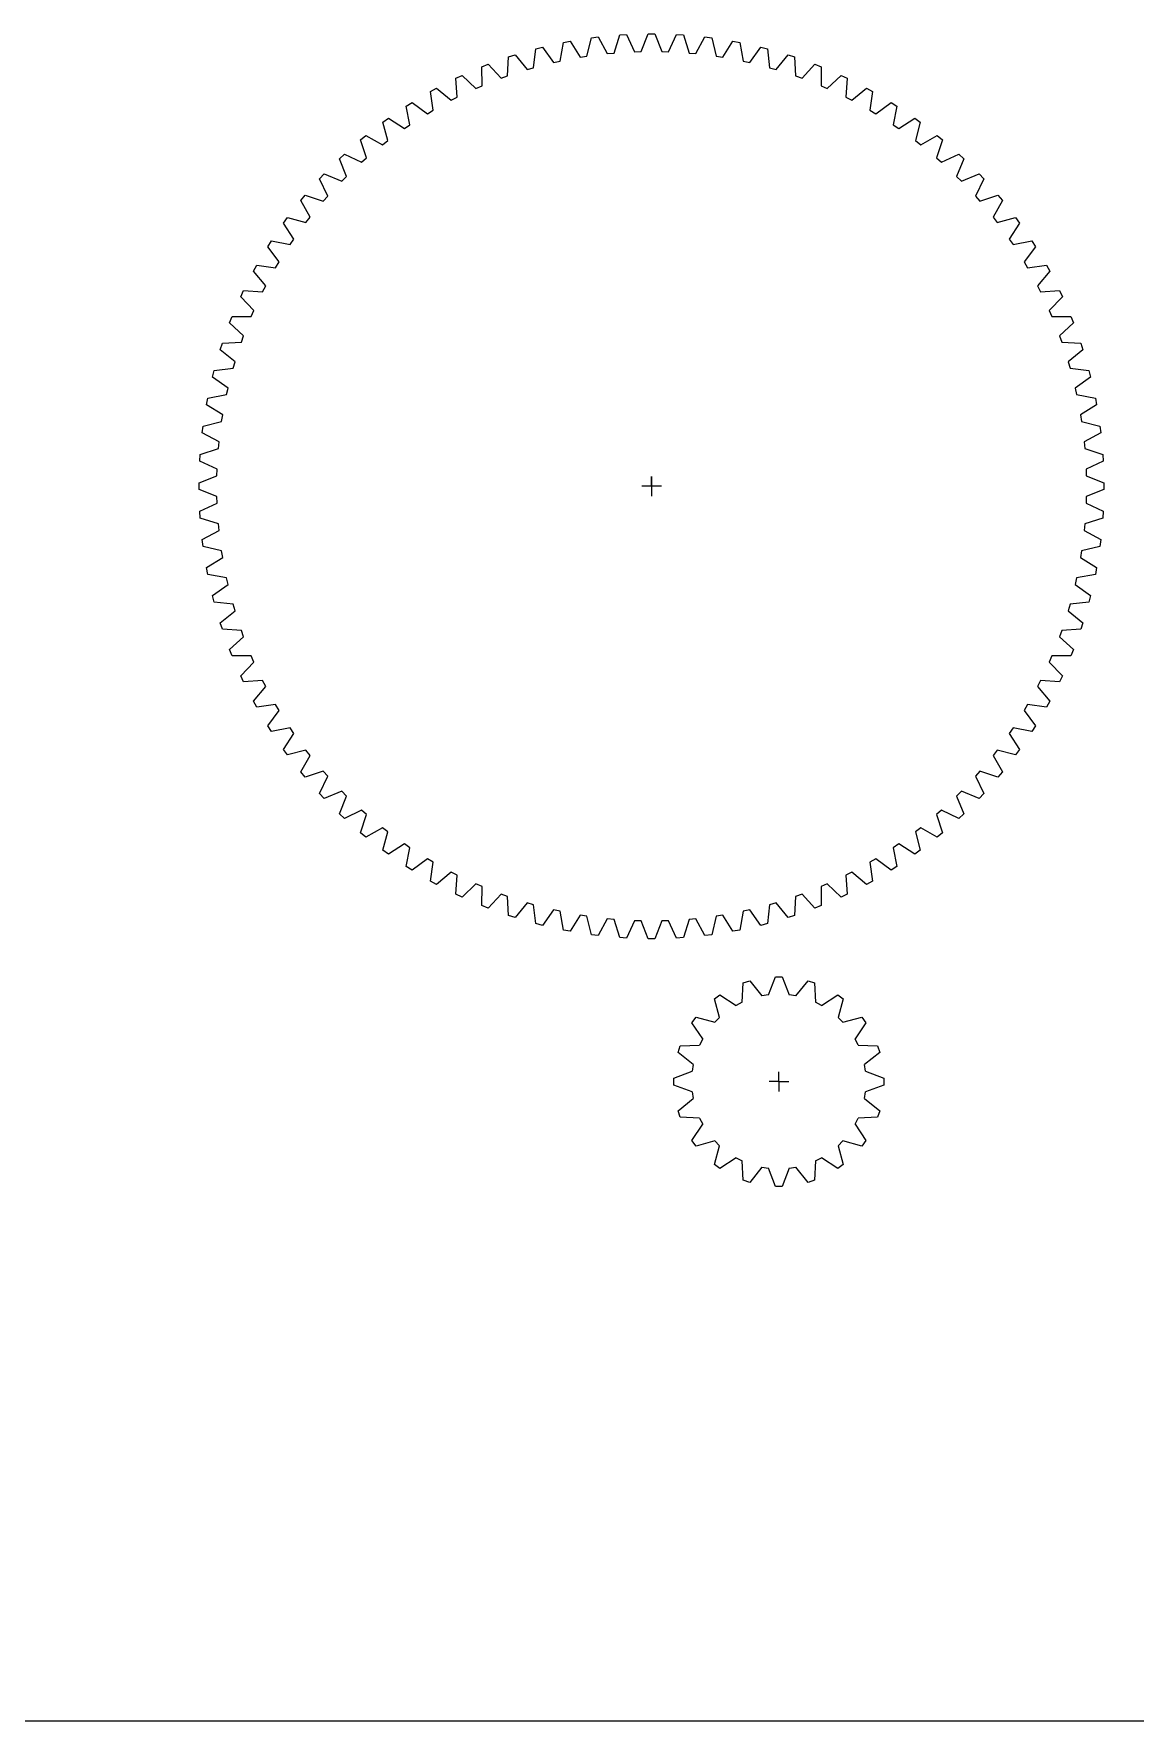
# Model space of a CAD drawing. Header units: millimetres. Extents: x -625 to 2141, y 5 to 1552.
# Drawn here: x -263.3 to -207.1, y 5 to 91 of the extents above; entities that cross this region are included whole.
import ezdxf

# ---------------------------------------------------------------- set-up
doc = ezdxf.new("R2010")
doc.units = ezdxf.units.MM

msp = doc.modelspace()

# ---------------------------------------------------------------- linework, layer by layer
at = {"color": 7, "true_color": 0xffffff}
for p, q in [((-237.702, 90.244), (-237.364, 90.331)), ((-237.364, 90.331), (-236.8, 89.541)), ((-236.465, 89.616), (-236.291, 90.571)), ((-236.291, 90.571), (-235.948, 90.636)), ((-235.948, 90.636), (-235.435, 89.812)), ((-235.095, 89.866), (-234.862, 90.808)), ((-234.862, 90.808), (-234.515, 90.852)), ((-234.515, 90.852), (-234.055, 89.997)), ((-233.713, 90.03), (-233.421, 90.955)), ((-233.421, 90.955), (-233.072, 90.977)), ((-233.072, 90.977), (-232.666, 90.096)), ((-232.323, 90.106), (-231.973, 91.012)), ((-231.973, 91.012), (-231.624, 91.012)), ((-231.624, 91.012), (-231.274, 90.106)), ((-230.931, 90.096), (-230.525, 90.977)), ((-230.525, 90.977), (-230.176, 90.955)), ((-230.176, 90.955), (-229.884, 90.03)), ((-229.542, 89.997), (-229.082, 90.852)), ((-229.082, 90.852), (-228.735, 90.808)), ((-228.735, 90.808), (-228.502, 89.866)), ((-228.162, 89.812), (-227.649, 90.636)), ((-227.649, 90.636), (-227.306, 90.571)), ((-227.306, 90.571), (-227.132, 89.616)), ((-226.797, 89.541), (-226.233, 90.331)), ((-226.233, 90.331), (-225.895, 90.244)), ((-240.45, 89.328), (-240.125, 89.457)), ((-240.125, 89.457), (-239.466, 88.744)), ((-239.143, 88.86), (-239.09, 89.829)), ((-239.09, 89.829), (-238.758, 89.937)), ((-238.758, 89.937), (-238.146, 89.184)), ((-237.816, 89.28), (-237.702, 90.244)), ((-236.8, 89.541), (-236.465, 89.616)), ((-235.435, 89.812), (-235.095, 89.866)), ((-234.055, 89.997), (-233.713, 90.03)), ((-232.666, 90.096), (-232.323, 90.106)), ((-231.274, 90.106), (-230.931, 90.096)), ((-229.884, 90.03), (-229.542, 89.997)), ((-228.502, 89.866), (-228.162, 89.812)), ((-227.132, 89.616), (-226.797, 89.541)), ((-225.895, 90.244), (-225.781, 89.28)), ((-225.451, 89.184), (-224.839, 89.937)), ((-224.839, 89.937), (-224.507, 89.829)), ((-224.507, 89.829), (-224.454, 88.86)), ((-224.131, 88.744), (-223.472, 89.457)), ((-223.472, 89.457), (-223.147, 89.328)), ((-241.775, 88.743), (-241.459, 88.892)), ((-241.705, 87.775), (-241.775, 88.743)), ((-241.459, 88.892), (-240.757, 88.221)), ((-240.441, 88.358), (-240.45, 89.328)), ((-239.466, 88.744), (-239.143, 88.86)), ((-238.146, 89.184), (-237.816, 89.28)), ((-225.781, 89.28), (-225.451, 89.184)), ((-224.454, 88.86), (-224.131, 88.744)), ((-223.147, 89.328), (-223.156, 88.358)), ((-222.84, 88.221), (-222.138, 88.892)), ((-222.138, 88.892), (-221.822, 88.743)), ((-221.822, 88.743), (-221.891, 87.775)), ((-243.061, 88.075), (-242.754, 88.244)), ((-242.931, 87.114), (-243.061, 88.075)), ((-242.754, 88.244), (-242.012, 87.619)), ((-242.012, 87.619), (-241.705, 87.775)), ((-240.757, 88.221), (-240.441, 88.358)), ((-223.156, 88.358), (-222.84, 88.221)), ((-221.891, 87.775), (-221.585, 87.619)), ((-221.585, 87.619), (-220.843, 88.244)), ((-220.843, 88.244), (-220.536, 88.075)), ((-220.536, 88.075), (-220.666, 87.114)), ((-244.302, 87.329), (-244.007, 87.516)), ((-244.112, 86.377), (-244.302, 87.329)), ((-244.007, 87.516), (-243.226, 86.939)), ((-243.226, 86.939), (-242.931, 87.114)), ((-220.666, 87.114), (-220.371, 86.939)), ((-220.371, 86.939), (-219.59, 87.516)), ((-219.59, 87.516), (-219.295, 87.329)), ((-219.295, 87.329), (-219.485, 86.377)), ((-245.494, 86.505), (-245.211, 86.711)), ((-245.244, 85.567), (-245.494, 86.505)), ((-245.211, 86.711), (-244.396, 86.184)), ((-244.396, 86.184), (-244.112, 86.377)), ((-219.485, 86.377), (-219.201, 86.184)), ((-219.201, 86.184), (-218.386, 86.711)), ((-218.386, 86.711), (-218.103, 86.505)), ((-218.103, 86.505), (-218.353, 85.567)), ((-246.632, 85.609), (-246.362, 85.831)), ((-246.324, 84.688), (-246.632, 85.609)), ((-246.362, 85.831), (-245.516, 85.357)), ((-245.516, 85.357), (-245.244, 85.567)), ((-218.353, 85.567), (-218.081, 85.357)), ((-218.081, 85.357), (-217.235, 85.831)), ((-216.965, 85.609), (-217.273, 84.688)), ((-217.235, 85.831), (-216.965, 85.609)), ((-247.711, 84.642), (-247.456, 84.882)), ((-247.346, 83.743), (-247.711, 84.642)), ((-247.456, 84.882), (-246.582, 84.461)), ((-246.582, 84.461), (-246.324, 84.688)), ((-217.273, 84.688), (-217.015, 84.461)), ((-217.015, 84.461), (-216.141, 84.882)), ((-215.886, 84.642), (-216.251, 83.743)), ((-216.141, 84.882), (-215.886, 84.642)), ((-248.728, 83.61), (-248.488, 83.865)), ((-248.307, 82.736), (-248.728, 83.61)), ((-248.488, 83.865), (-247.589, 83.5)), ((-247.589, 83.5), (-247.346, 83.743)), ((-216.251, 83.743), (-216.008, 83.5)), ((-216.008, 83.5), (-215.109, 83.865)), ((-214.869, 83.61), (-215.29, 82.736)), ((-215.109, 83.865), (-214.869, 83.61)), ((-249.677, 82.517), (-249.455, 82.786)), ((-249.455, 82.786), (-248.534, 82.478)), ((-248.534, 82.478), (-248.307, 82.736)), ((-215.29, 82.736), (-215.063, 82.478)), ((-215.063, 82.478), (-214.142, 82.786)), ((-214.142, 82.786), (-213.92, 82.517)), ((-249.202, 81.67), (-249.677, 82.517)), ((-213.92, 82.517), (-214.395, 81.67)), ((-250.557, 81.365), (-250.351, 81.648)), ((-250.029, 80.55), (-250.557, 81.365)), ((-250.351, 81.648), (-249.413, 81.398)), ((-249.413, 81.398), (-249.202, 81.67)), ((-214.395, 81.67), (-214.184, 81.398)), ((-214.184, 81.398), (-213.246, 81.648)), ((-213.04, 81.365), (-213.568, 80.55)), ((-213.246, 81.648), (-213.04, 81.365)), ((-251.362, 80.161), (-251.174, 80.456)), ((-250.784, 79.381), (-251.362, 80.161)), ((-251.174, 80.456), (-250.223, 80.266)), ((-250.223, 80.266), (-250.029, 80.55)), ((-213.568, 80.55), (-213.374, 80.266)), ((-213.374, 80.266), (-212.422, 80.456)), ((-212.235, 80.161), (-212.812, 79.381)), ((-212.422, 80.456), (-212.235, 80.161)), ((-252.09, 78.908), (-251.921, 79.215)), ((-251.921, 79.215), (-250.959, 79.085)), ((-250.959, 79.085), (-250.784, 79.381)), ((-212.812, 79.381), (-212.638, 79.085)), ((-212.638, 79.085), (-211.676, 79.215)), ((-211.676, 79.215), (-211.507, 78.908)), ((-251.465, 78.166), (-252.09, 78.908)), ((-211.507, 78.908), (-212.132, 78.166)), ((-252.738, 77.613), (-252.589, 77.929)), ((-252.067, 76.911), (-252.738, 77.613)), ((-252.589, 77.929), (-251.621, 77.86)), ((-251.621, 77.86), (-251.465, 78.166)), ((-212.132, 78.166), (-211.976, 77.86)), ((-211.976, 77.86), (-211.008, 77.929)), ((-210.859, 77.613), (-211.53, 76.911)), ((-211.008, 77.929), (-210.859, 77.613)), ((-253.303, 76.279), (-253.174, 76.604)), ((-253.174, 76.604), (-252.204, 76.595)), ((-252.204, 76.595), (-252.067, 76.911)), ((-211.53, 76.911), (-211.393, 76.595)), ((-211.393, 76.595), (-210.423, 76.604)), ((-210.423, 76.604), (-210.294, 76.279)), ((-252.59, 75.621), (-253.303, 76.279)), ((-210.294, 76.279), (-211.007, 75.621)), ((-253.783, 74.912), (-253.675, 75.245)), ((-253.03, 74.3), (-253.783, 74.912)), ((-253.675, 75.245), (-252.706, 75.297)), ((-252.706, 75.297), (-252.59, 75.621)), ((-211.007, 75.621), (-210.891, 75.297)), ((-210.891, 75.297), (-209.922, 75.245)), ((-209.814, 74.912), (-210.567, 74.3)), ((-209.922, 75.245), (-209.814, 74.912)), ((-254.09, 73.856), (-253.126, 73.97)), ((-253.126, 73.97), (-253.03, 74.3)), ((-210.567, 74.3), (-210.471, 73.97)), ((-210.471, 73.97), (-209.507, 73.856)), ((-254.177, 73.518), (-254.09, 73.856)), ((-253.387, 72.954), (-254.177, 73.518)), ((-209.42, 73.518), (-210.21, 72.954)), ((-209.507, 73.856), (-209.42, 73.518)), ((-254.482, 72.102), (-254.417, 72.445)), ((-254.417, 72.445), (-253.462, 72.619)), ((-253.462, 72.619), (-253.387, 72.954)), ((-210.21, 72.954), (-210.135, 72.619)), ((-210.135, 72.619), (-209.18, 72.445)), ((-209.18, 72.445), (-209.115, 72.102)), ((-253.658, 71.589), (-254.482, 72.102)), ((-253.712, 71.249), (-253.658, 71.589)), ((-209.115, 72.102), (-209.939, 71.589)), ((-209.939, 71.589), (-209.885, 71.249)), ((-254.698, 70.669), (-254.654, 71.016)), ((-253.843, 70.209), (-254.698, 70.669)), ((-254.654, 71.016), (-253.712, 71.249)), ((-209.885, 71.249), (-208.943, 71.016)), ((-208.899, 70.669), (-209.754, 70.209)), ((-208.943, 71.016), (-208.899, 70.669)), ((-254.801, 69.575), (-253.876, 69.867)), ((-253.876, 69.867), (-253.843, 70.209)), ((-209.754, 70.209), (-209.721, 69.867)), ((-209.721, 69.867), (-208.796, 69.575)), ((-254.823, 69.226), (-254.801, 69.575)), ((-253.941, 68.82), (-254.823, 69.226)), ((-253.952, 68.477), (-253.941, 68.82)), ((-208.774, 69.226), (-209.655, 68.82)), ((-209.655, 68.82), (-209.645, 68.477)), ((-208.796, 69.575), (-208.774, 69.226)), ((-254.858, 68.127), (-253.952, 68.477)), ((-254.858, 67.778), (-254.858, 68.127)), ((-231.298, 67.953), (-232.298, 67.953)), ((-231.798, 67.953), (-231.798, 68.453)), ((-231.798, 68.453), (-231.798, 67.953)), ((-231.798, 67.953), (-231.798, 67.453)), ((-209.645, 68.477), (-208.739, 68.127)), ((-208.739, 68.127), (-208.739, 67.778)), ((-253.952, 67.428), (-254.858, 67.778)), ((-254.823, 66.679), (-253.941, 67.085)), ((-253.941, 67.085), (-253.952, 67.428)), ((-209.645, 67.428), (-209.655, 67.085)), ((-209.655, 67.085), (-208.774, 66.679)), ((-208.739, 67.778), (-209.645, 67.428)), ((-254.801, 66.33), (-254.823, 66.679)), ((-253.876, 66.038), (-254.801, 66.33)), ((-208.796, 66.33), (-209.721, 66.038)), ((-208.774, 66.679), (-208.796, 66.33)), ((-254.698, 65.236), (-253.843, 65.696)), ((-253.843, 65.696), (-253.876, 66.038)), ((-209.721, 66.038), (-209.754, 65.696)), ((-209.754, 65.696), (-208.899, 65.236)), ((-254.654, 64.889), (-254.698, 65.236)), ((-253.712, 64.656), (-254.654, 64.889)), ((-253.658, 64.316), (-253.712, 64.656)), ((-209.885, 64.656), (-209.939, 64.316)), ((-208.943, 64.889), (-209.885, 64.656)), ((-208.899, 65.236), (-208.943, 64.889)), ((-254.482, 63.803), (-253.658, 64.316)), ((-254.417, 63.46), (-254.482, 63.803)), ((-209.939, 64.316), (-209.115, 63.803)), ((-209.115, 63.803), (-209.18, 63.46)), ((-253.462, 63.286), (-254.417, 63.46)), ((-254.177, 62.387), (-253.387, 62.951)), ((-253.387, 62.951), (-253.462, 63.286)), ((-210.135, 63.286), (-210.21, 62.951)), ((-210.21, 62.951), (-209.42, 62.387)), ((-209.18, 63.46), (-210.135, 63.286)), ((-254.09, 62.049), (-254.177, 62.387)), ((-253.126, 61.935), (-254.09, 62.049)), ((-253.03, 61.605), (-253.126, 61.935)), ((-210.471, 61.935), (-210.567, 61.605)), ((-209.507, 62.049), (-210.471, 61.935)), ((-209.42, 62.387), (-209.507, 62.049)), ((-253.783, 60.993), (-253.03, 61.605)), ((-210.567, 61.605), (-209.814, 60.993)), ((-253.675, 60.661), (-253.783, 60.993)), ((-252.706, 60.608), (-253.675, 60.661)), ((-253.303, 59.626), (-252.59, 60.285)), ((-252.59, 60.285), (-252.706, 60.608)), ((-210.891, 60.608), (-211.007, 60.285)), ((-211.007, 60.285), (-210.294, 59.626)), ((-209.922, 60.661), (-210.891, 60.608)), ((-209.814, 60.993), (-209.922, 60.661)), ((-253.174, 59.301), (-253.303, 59.626)), ((-210.294, 59.626), (-210.423, 59.301)), ((-252.204, 59.31), (-253.174, 59.301)), ((-252.738, 58.293), (-252.067, 58.994)), ((-252.067, 58.994), (-252.204, 59.31)), ((-211.393, 59.31), (-211.53, 58.994)), ((-211.53, 58.994), (-210.859, 58.293)), ((-210.423, 59.301), (-211.393, 59.31)), ((-252.589, 57.976), (-252.738, 58.293)), ((-251.621, 58.046), (-252.589, 57.976)), ((-252.09, 56.997), (-251.465, 57.739)), ((-251.465, 57.739), (-251.621, 58.046)), ((-211.976, 58.046), (-212.132, 57.739)), ((-212.132, 57.739), (-211.507, 56.997)), ((-211.008, 57.976), (-211.976, 58.046)), ((-210.859, 58.293), (-211.008, 57.976)), ((-251.921, 56.691), (-252.09, 56.997)), ((-250.959, 56.821), (-251.921, 56.691)), ((-250.784, 56.525), (-250.959, 56.821)), ((-212.638, 56.821), (-212.812, 56.525)), ((-211.676, 56.691), (-212.638, 56.821)), ((-211.507, 56.997), (-211.676, 56.691)), ((-251.362, 55.744), (-250.784, 56.525)), ((-212.812, 56.525), (-212.235, 55.744)), ((-251.174, 55.449), (-251.362, 55.744)), ((-250.223, 55.639), (-251.174, 55.449)), ((-250.557, 54.54), (-250.029, 55.355)), ((-250.029, 55.355), (-250.223, 55.639)), ((-213.374, 55.639), (-213.568, 55.355)), ((-213.568, 55.355), (-213.04, 54.54)), ((-212.422, 55.449), (-213.374, 55.639)), ((-212.235, 55.744), (-212.422, 55.449)), ((-250.351, 54.257), (-250.557, 54.54)), ((-249.413, 54.507), (-250.351, 54.257)), ((-249.677, 53.389), (-249.202, 54.235)), ((-249.202, 54.235), (-249.413, 54.507)), ((-214.184, 54.507), (-214.395, 54.235)), ((-214.395, 54.235), (-213.92, 53.389)), ((-213.246, 54.257), (-214.184, 54.507)), ((-213.04, 54.54), (-213.246, 54.257)), ((-249.455, 53.119), (-249.677, 53.389)), ((-248.534, 53.427), (-249.455, 53.119)), ((-248.307, 53.169), (-248.534, 53.427)), ((-215.063, 53.427), (-215.29, 53.169)), ((-214.142, 53.119), (-215.063, 53.427)), ((-213.92, 53.389), (-214.142, 53.119)), ((-248.728, 52.295), (-248.307, 53.169)), ((-215.29, 53.169), (-214.869, 52.295)), ((-248.488, 52.04), (-248.728, 52.295)), ((-247.589, 52.405), (-248.488, 52.04)), ((-247.711, 51.263), (-247.346, 52.162)), ((-247.346, 52.162), (-247.589, 52.405)), ((-216.008, 52.405), (-216.251, 52.162)), ((-216.251, 52.162), (-215.886, 51.263)), ((-215.109, 52.04), (-216.008, 52.405)), ((-214.869, 52.295), (-215.109, 52.04)), ((-247.456, 51.023), (-247.711, 51.263)), ((-246.582, 51.444), (-247.456, 51.023)), ((-246.632, 50.296), (-246.324, 51.217)), ((-246.324, 51.217), (-246.582, 51.444)), ((-217.015, 51.444), (-217.273, 51.217)), ((-217.273, 51.217), (-216.965, 50.296)), ((-216.141, 51.023), (-217.015, 51.444)), ((-215.886, 51.263), (-216.141, 51.023)), ((-246.362, 50.074), (-246.632, 50.296)), ((-245.516, 50.549), (-246.362, 50.074)), ((-245.244, 50.338), (-245.516, 50.549)), ((-245.494, 49.4), (-245.244, 50.338)), ((-218.081, 50.549), (-218.353, 50.338)), ((-218.353, 50.338), (-218.103, 49.4)), ((-217.235, 50.074), (-218.081, 50.549)), ((-216.965, 50.296), (-217.235, 50.074)), ((-245.211, 49.194), (-245.494, 49.4)), ((-244.396, 49.722), (-245.211, 49.194)), ((-244.112, 49.528), (-244.396, 49.722)), ((-244.302, 48.577), (-244.112, 49.528)), ((-219.201, 49.722), (-219.485, 49.528)), ((-219.485, 49.528), (-219.295, 48.577)), ((-218.386, 49.194), (-219.201, 49.722)), ((-218.103, 49.4), (-218.386, 49.194)), ((-244.007, 48.389), (-244.302, 48.577)), ((-243.226, 48.967), (-244.007, 48.389)), ((-242.931, 48.792), (-243.226, 48.967)), ((-243.061, 47.83), (-242.931, 48.792)), ((-242.012, 48.287), (-242.754, 47.661)), ((-241.705, 48.13), (-242.012, 48.287)), ((-221.585, 48.287), (-221.891, 48.13)), ((-220.843, 47.661), (-221.585, 48.287)), ((-220.371, 48.967), (-220.666, 48.792)), ((-220.666, 48.792), (-220.536, 47.83)), ((-219.59, 48.389), (-220.371, 48.967)), ((-219.295, 48.577), (-219.59, 48.389)), ((-242.754, 47.661), (-243.061, 47.83)), ((-241.775, 47.162), (-241.705, 48.13)), ((-240.757, 47.684), (-241.459, 47.013)), ((-240.441, 47.547), (-240.757, 47.684)), ((-240.45, 46.577), (-240.441, 47.547)), ((-222.84, 47.684), (-223.156, 47.547)), ((-223.156, 47.547), (-223.147, 46.577)), ((-222.138, 47.013), (-222.84, 47.684)), ((-221.891, 48.13), (-221.822, 47.162)), ((-220.536, 47.83), (-220.843, 47.661)), ((-241.459, 47.013), (-241.775, 47.162)), ((-240.125, 46.448), (-240.45, 46.577)), ((-239.466, 47.162), (-240.125, 46.448)), ((-239.143, 47.045), (-239.466, 47.162)), ((-239.09, 46.076), (-239.143, 47.045)), ((-238.146, 46.721), (-238.758, 45.968)), ((-237.816, 46.625), (-238.146, 46.721)), ((-237.702, 45.661), (-237.816, 46.625)), ((-225.781, 46.625), (-225.895, 45.661)), ((-225.451, 46.721), (-225.781, 46.625)), ((-224.839, 45.968), (-225.451, 46.721)), ((-224.454, 47.045), (-224.507, 46.076)), ((-224.131, 47.162), (-224.454, 47.045)), ((-223.472, 46.448), (-224.131, 47.162)), ((-223.147, 46.577), (-223.472, 46.448)), ((-221.822, 47.162), (-222.138, 47.013)), ((-238.758, 45.968), (-239.09, 46.076)), ((-237.364, 45.574), (-237.702, 45.661)), ((-236.8, 46.364), (-237.364, 45.574)), ((-236.465, 46.289), (-236.8, 46.364)), ((-236.291, 45.334), (-236.465, 46.289)), ((-235.435, 46.093), (-235.948, 45.269)), ((-235.095, 46.039), (-235.435, 46.093)), ((-234.862, 45.097), (-235.095, 46.039)), ((-234.055, 45.908), (-234.515, 45.053)), ((-233.713, 45.875), (-234.055, 45.908)), ((-233.421, 44.95), (-233.713, 45.875)), ((-232.666, 45.81), (-233.072, 44.928)), ((-232.323, 45.799), (-232.666, 45.81)), ((-231.973, 44.893), (-232.323, 45.799)), ((-231.274, 45.799), (-231.624, 44.893)), ((-230.931, 45.81), (-231.274, 45.799)), ((-230.525, 44.928), (-230.931, 45.81)), ((-229.884, 45.875), (-230.176, 44.95)), ((-229.542, 45.908), (-229.884, 45.875)), ((-229.082, 45.053), (-229.542, 45.908)), ((-228.502, 46.039), (-228.735, 45.097)), ((-228.162, 46.093), (-228.502, 46.039)), ((-227.649, 45.269), (-228.162, 46.093)), ((-227.132, 46.289), (-227.306, 45.334)), ((-226.797, 46.364), (-227.132, 46.289)), ((-226.233, 45.574), (-226.797, 46.364)), ((-225.895, 45.661), (-226.233, 45.574)), ((-224.507, 46.076), (-224.839, 45.968)), ((-235.948, 45.269), (-236.291, 45.334)), ((-234.515, 45.053), (-234.862, 45.097)), ((-233.072, 44.928), (-233.421, 44.95)), ((-231.624, 44.893), (-231.973, 44.893)), ((-230.176, 44.95), (-230.525, 44.928)), ((-228.735, 45.097), (-229.082, 45.053)), ((-227.306, 45.334), (-227.649, 45.269)), ((-227.174, 41.652), (-227.129, 42.643)), ((-227.129, 42.643), (-226.796, 42.751)), ((-226.796, 42.751), (-226.177, 41.976)), ((-225.834, 42.03), (-225.485, 42.958)), ((-225.485, 42.958), (-225.135, 42.958)), ((-225.135, 42.958), (-224.786, 42.03)), ((-224.443, 41.976), (-223.824, 42.751)), ((-223.824, 42.751), (-223.492, 42.643)), ((-223.492, 42.643), (-223.446, 41.652)), ((-228.595, 41.834), (-228.312, 42.04)), ((-228.332, 40.878), (-228.595, 41.834)), ((-228.312, 42.04), (-227.484, 41.494)), ((-227.174, 41.652), (-227.484, 41.494)), ((-225.834, 42.03), (-226.177, 41.976)), ((-224.443, 41.976), (-224.786, 42.03)), ((-223.137, 41.494), (-223.446, 41.652)), ((-223.137, 41.494), (-222.309, 42.04)), ((-222.309, 42.04), (-222.026, 41.834)), ((-222.026, 41.834), (-222.289, 40.878)), ((-229.739, 40.613), (-229.533, 40.895)), ((-229.193, 39.784), (-229.739, 40.613)), ((-229.533, 40.895), (-228.577, 40.633)), ((-228.332, 40.878), (-228.577, 40.633)), ((-222.043, 40.633), (-222.289, 40.878)), ((-222.043, 40.633), (-221.087, 40.895)), ((-220.882, 40.613), (-221.427, 39.784)), ((-221.087, 40.895), (-220.882, 40.613)), ((-229.193, 39.784), (-229.351, 39.475)), ((-221.269, 39.475), (-221.427, 39.784)), ((-230.45, 39.097), (-230.342, 39.43)), ((-229.675, 38.478), (-230.45, 39.097)), ((-230.342, 39.43), (-229.351, 39.475)), ((-221.269, 39.475), (-220.279, 39.43)), ((-220.171, 39.097), (-220.945, 38.478)), ((-220.279, 39.43), (-220.171, 39.097)), ((-230.657, 37.786), (-229.729, 38.135)), ((-229.675, 38.478), (-229.729, 38.135)), ((-225.31, 37.611), (-225.31, 38.111)), ((-220.891, 38.135), (-220.945, 38.478)), ((-220.891, 38.135), (-219.963, 37.786)), ((-230.657, 37.436), (-230.657, 37.786)), ((-229.729, 37.087), (-230.657, 37.436)), ((-229.729, 37.087), (-229.675, 36.744)), ((-225.31, 37.611), (-225.81, 37.611)), ((-225.31, 37.611), (-225.31, 37.111)), ((-225.31, 37.611), (-224.81, 37.611)), ((-220.945, 36.744), (-220.891, 37.087)), ((-219.963, 37.436), (-220.891, 37.087)), ((-219.963, 37.786), (-219.963, 37.436)), ((-230.45, 36.125), (-229.675, 36.744)), ((-230.342, 35.793), (-230.45, 36.125)), ((-220.945, 36.744), (-220.171, 36.125)), ((-220.171, 36.125), (-220.279, 35.793)), ((-229.351, 35.747), (-230.342, 35.793)), ((-229.739, 34.61), (-229.193, 35.438)), ((-229.351, 35.747), (-229.193, 35.438)), ((-221.427, 35.438), (-221.269, 35.747)), ((-221.427, 35.438), (-220.882, 34.61)), ((-220.279, 35.793), (-221.269, 35.747)), ((-229.533, 34.327), (-229.739, 34.61)), ((-228.577, 34.59), (-229.533, 34.327)), ((-228.577, 34.59), (-228.332, 34.344)), ((-222.289, 34.344), (-222.043, 34.59)), ((-221.087, 34.327), (-222.043, 34.59)), ((-220.882, 34.61), (-221.087, 34.327)), ((-228.595, 33.388), (-228.332, 34.344)), ((-227.484, 33.728), (-228.312, 33.182)), ((-227.484, 33.728), (-227.174, 33.57)), ((-227.129, 32.58), (-227.174, 33.57)), ((-223.446, 33.57), (-223.492, 32.58)), ((-223.446, 33.57), (-223.137, 33.728)), ((-222.309, 33.182), (-223.137, 33.728)), ((-222.289, 34.344), (-222.026, 33.388)), ((-228.312, 33.182), (-228.595, 33.388)), ((-226.177, 33.246), (-226.796, 32.472)), ((-226.177, 33.246), (-225.834, 33.192)), ((-225.485, 32.264), (-225.834, 33.192)), ((-224.786, 33.192), (-225.135, 32.264)), ((-224.786, 33.192), (-224.443, 33.246)), ((-223.824, 32.472), (-224.443, 33.246)), ((-222.026, 33.388), (-222.309, 33.182)), ((-226.796, 32.472), (-227.129, 32.58)), ((-225.135, 32.264), (-225.485, 32.264)), ((-223.492, 32.58), (-223.824, 32.472)), ((-24.996, 5.013), (-624.996, 5.013))]:
    msp.add_line(p, q, dxfattribs=at)

doc.saveas('drawing.dxf')
